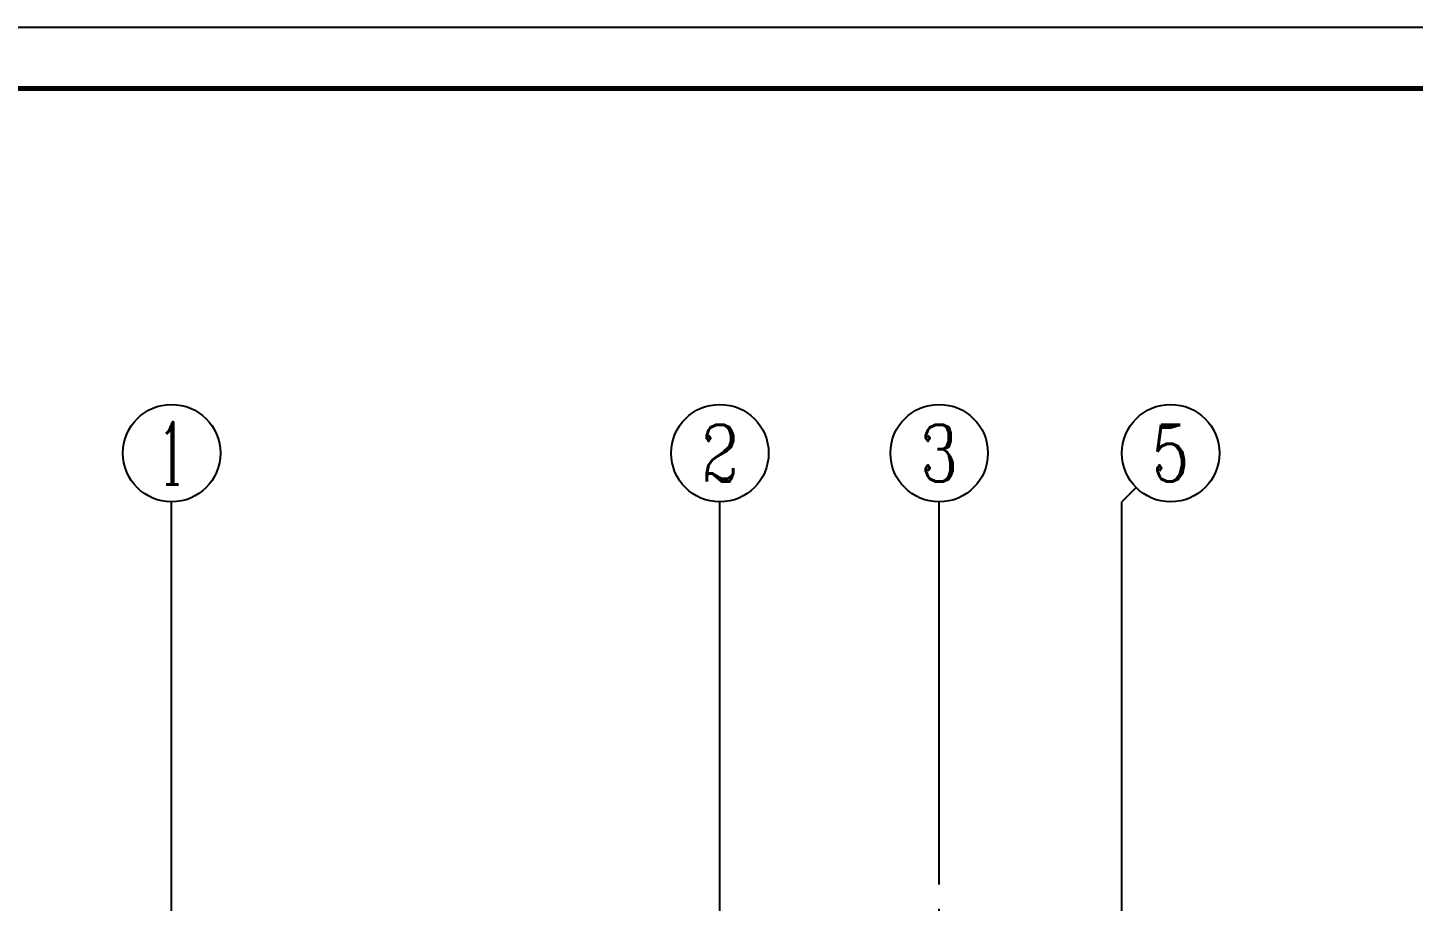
# Model space of a CAD drawing. Extents: x 522289 to 1051641, y 88514 to 354674.
# Drawn here: x 865306 to 876679, y 256908 to 264080 of the extents above; entities that cross this region are included whole.
import ezdxf
from ezdxf.enums import TextEntityAlignment as Align

# ---------------------------------------------------------------- set-up
doc = ezdxf.new("R2010")
doc.units = 0
doc.header["$LTSCALE"] = 1000
doc.header["$MEASUREMENT"] = 0
doc.linetypes.add('DOTE', pattern=[2.42, 2, -0.2, 0.02, -0.2])
doc.layers.get('0').update_dxf_attribs({"linetype": 'CONTINUOUS'})
for name, color, linetype in [('AXIS', 3, 'CONTINUOUS'), ('AXIS_TEXT', 7, 'CONTINUOUS'), ('DOTE', 1, 'DOTE'), ('P-图框', 7, 'CONTINUOUS'), ('PUB_TITLE', 4, 'CONTINUOUS')]:
    doc.layers.add(name, color=color, linetype=linetype)
doc.styles.add('_TCH_AXIS', font='COMPLEX', dxfattribs={"bigfont": 'GBCBIG'})
doc.styles.add('COMPLEX', font='COMPLEX')

# ---------------------------------------------------------------- blocks, each defined once
blk = doc.blocks.new('TQ1')
at = {"layer": 'P-图框'}
blk.add_lwpolyline([(804709, 185021), (846709, 185021), (846709, 214721), (804709, 214721)], close=True, dxfattribs=at)
at = {"layer": 'P-图框', "linetype": 'Continuous', "const_width": 40}
blk.add_lwpolyline([(807209, 185521), (846209, 185521), (846209, 214221), (807209, 214221)], close=True, dxfattribs=at)
blk = doc.blocks.new('_AXISO')
blk.add_circle((0, 0), 0.5)
at = {"layer": 'AXIS_TEXT', "style": 'COMPLEX', "width": 1.041667}
blk.add_attdef('A', text='', height=0.56, dxfattribs=at).set_placement((-0.25, -0.28), (0.25, -0.28), align=Align.FIT)

msp = doc.modelspace()

# ---------------------------------------------------------------- linework, layer by layer
at = {"layer": 'AXIS'}
for p, q in [((874404, 260304), (874287, 260187)), ((866487, 257187), (866487, 260187)), ((870987, 257187), (870987, 260187)), ((872787, 257187), (872787, 260187)), ((874287, 257187), (874287, 260187))]:
    msp.add_line(p, q, dxfattribs=at)
at = {"layer": 'DOTE', "linetype": 'DOTE'}
for p, q in [((866487, 241295), (866487, 257187)), ((870987, 241295), (870987, 257187)), ((872787, 249787), (872787, 257187)), ((874287, 241295), (874287, 257187))]:
    msp.add_line(p, q, dxfattribs=at)
at = {"layer": 'PUB_TITLE'}
msp.add_lwpolyline([(852846, 234380), (894846, 234380), (894846, 264080), (852846, 264080)], close=True, dxfattribs=at)

# ---------------------------------------------------------------- block references
at = {"layer": 'AXIS'}
ref = msp.add_blockref('_AXISO', (866487, 260587), dxfattribs=dict(at, xscale=800, yscale=800, zscale=800))
ref.add_attrib('A', '1', dxfattribs={"layer": 'AXIS_TEXT', "height": 515, "style": '_TCH_AXIS'}).set_placement((866377, 260329), (866598, 260329), align=Align.FIT)
ref = msp.add_blockref('_AXISO', (870987, 260587), dxfattribs=dict(at, xscale=800, yscale=800, zscale=800))
ref.add_attrib('A', '2', dxfattribs={"layer": 'AXIS_TEXT', "height": 466, "style": '_TCH_AXIS'}).set_placement((870832, 260354), (871143, 260354), align=Align.FIT)
ref = msp.add_blockref('_AXISO', (872787, 260587), dxfattribs=dict(at, xscale=800, yscale=800, zscale=800))
ref.add_attrib('A', '3', dxfattribs={"layer": 'AXIS_TEXT', "height": 466, "style": '_TCH_AXIS'}).set_placement((872632, 260354), (872943, 260354), align=Align.FIT)
ref = msp.add_blockref('_AXISO', (874687, 260587), dxfattribs=dict(at, xscale=800, yscale=800, zscale=800))
ref.add_attrib('A', '5', dxfattribs={"layer": 'AXIS_TEXT', "height": 466, "style": '_TCH_AXIS'}).set_placement((874532, 260354), (874843, 260354), align=Align.FIT)
at = {"layer": 'P-图框'}
msp.add_blockref('TQ1', (48137, 49359), dxfattribs=at)

doc.saveas('drawing.dxf')
